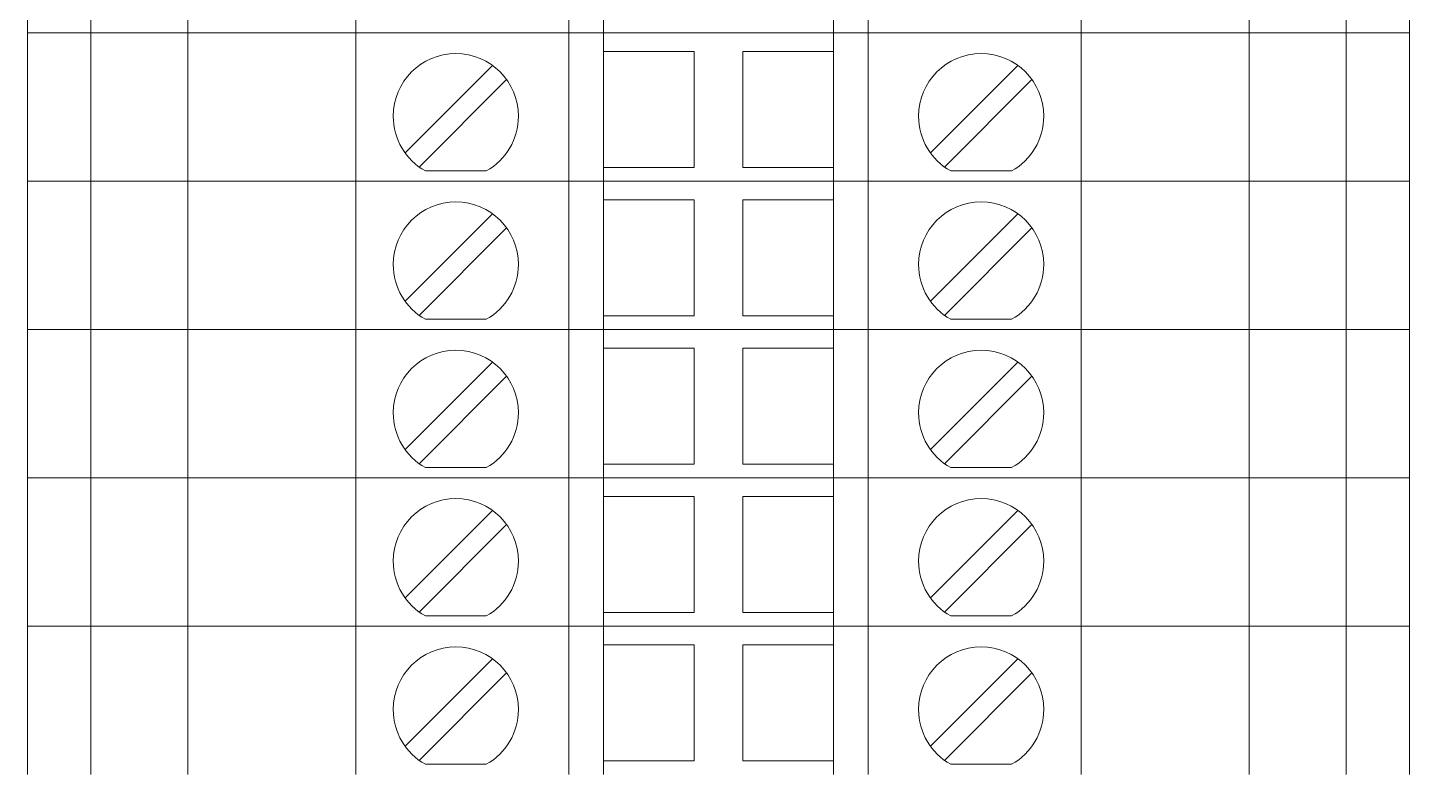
# Model space of a CAD drawing. Header units: millimetres. Extents: x 1880 to 4113, y 771 to 2990.
# Drawn here: x 2250.67 to 2298.67, y 2466.94 to 2492.69 of the extents above; entities that cross this region are included whole.
import ezdxf

# ---------------------------------------------------------------- set-up
doc = ezdxf.new("R2010")
doc.units = ezdxf.units.MM
doc.layers.add('000-PI-ORMAR', color=2, linetype='Continuous')

msp = doc.modelspace()

# ---------------------------------------------------------------- linework, layer by layer
at = {"layer": '000-PI-ORMAR', "color": 0, "linetype": 'ByBlock', "lineweight": 0}
for p, q in [((2250.672, 2492.513), (2250.672, 2497.663)), ((2252.872, 2492.513), (2252.872, 2497.663)), ((2256.233, 2492.513), (2256.233, 2497.663)), ((2262.072, 2492.513), (2262.072, 2497.663)), ((2269.472, 2492.513), (2269.472, 2497.663)), ((2270.672, 2492.513), (2270.672, 2497.663)), ((2278.672, 2492.513), (2278.672, 2497.663)), ((2279.872, 2492.513), (2279.872, 2497.663)), ((2287.272, 2492.513), (2287.272, 2497.663)), ((2293.111, 2492.513), (2293.111, 2497.663)), ((2296.472, 2492.513), (2296.472, 2497.663)), ((2298.672, 2492.513), (2298.672, 2497.663)), ((2250.672, 2492.513), (2250.672, 2492.513)), ((2250.672, 2492.513), (2251.355, 2492.513)), ((2250.672, 2492.513), (2250.672, 2492.513)), ((2250.672, 2492.513), (2251.355, 2492.513)), ((2250.672, 2487.363), (2250.672, 2492.513)), ((2251.672, 2492.513), (2251.355, 2492.513)), ((2251.672, 2492.513), (2251.355, 2492.513)), ((2252.872, 2492.513), (2251.672, 2492.513)), ((2251.672, 2492.513), (2251.672, 2492.513)), ((2251.672, 2492.513), (2251.672, 2492.513)), ((2252.872, 2492.513), (2251.672, 2492.513)), ((2252.172, 2492.513), (2252.172, 2492.513)), ((2254.464, 2492.513), (2252.872, 2492.513)), ((2252.872, 2492.513), (2252.872, 2492.513)), ((2252.872, 2492.513), (2252.872, 2492.513)), ((2254.464, 2492.513), (2252.872, 2492.513)), ((2252.872, 2487.363), (2252.872, 2492.513)), ((2256.606, 2492.513), (2254.464, 2492.513)), ((2256.606, 2492.513), (2254.464, 2492.513)), ((2254.922, 2492.513), (2254.922, 2492.513)), ((2254.922, 2492.513), (2254.922, 2492.513)), ((2256.233, 2487.363), (2256.233, 2492.513)), ((2256.606, 2492.513), (2256.99, 2492.513)), ((2256.99, 2492.513), (2256.606, 2492.513)), ((2256.99, 2492.513), (2259.498, 2492.513)), ((2259.498, 2492.513), (2256.99, 2492.513)), ((2257.472, 2492.513), (2257.472, 2492.513)), ((2257.472, 2492.513), (2257.472, 2492.513)), ((2258.372, 2492.513), (2258.372, 2492.513)), ((2258.372, 2492.513), (2258.372, 2492.513)), ((2258.672, 2492.513), (2258.672, 2492.513)), ((2262.072, 2492.513), (2259.498, 2492.513)), ((2262.072, 2492.513), (2259.498, 2492.513)), ((2269.472, 2492.513), (2262.072, 2492.513)), ((2269.472, 2492.513), (2262.072, 2492.513)), ((2262.072, 2487.363), (2262.072, 2492.513)), ((2270.672, 2492.513), (2269.472, 2492.513)), ((2270.672, 2492.513), (2269.472, 2492.513)), ((2269.472, 2487.363), (2269.472, 2492.513)), ((2278.672, 2492.513), (2270.672, 2492.513)), ((2270.672, 2492.513), (2270.672, 2492.513)), ((2270.672, 2492.513), (2270.672, 2492.513)), ((2278.672, 2492.513), (2270.672, 2492.513)), ((2270.672, 2487.363), (2270.672, 2492.513)), ((2279.872, 2492.513), (2278.672, 2492.513)), ((2278.672, 2492.513), (2278.672, 2492.513)), ((2278.672, 2492.513), (2278.672, 2492.513)), ((2279.872, 2492.513), (2278.672, 2492.513)), ((2278.672, 2487.363), (2278.672, 2492.513)), ((2287.272, 2492.513), (2279.872, 2492.513)), ((2287.272, 2492.513), (2279.872, 2492.513)), ((2279.872, 2487.363), (2279.872, 2492.513)), ((2284.472, 2492.513), (2284.472, 2492.513)), ((2284.472, 2492.513), (2284.472, 2492.513)), ((2289.846, 2492.513), (2287.272, 2492.513)), ((2289.846, 2492.513), (2287.272, 2492.513)), ((2287.272, 2487.363), (2287.272, 2492.513)), ((2289.522, 2492.513), (2289.522, 2492.513)), ((2289.522, 2492.513), (2289.522, 2492.513)), ((2289.846, 2492.513), (2292.354, 2492.513)), ((2292.354, 2492.513), (2289.846, 2492.513)), ((2290.672, 2492.513), (2290.672, 2492.513)), ((2292.172, 2492.513), (2292.172, 2492.513)), ((2292.172, 2492.513), (2292.172, 2492.513)), ((2292.354, 2492.513), (2292.738, 2492.513)), ((2292.738, 2492.513), (2292.354, 2492.513)), ((2294.88, 2492.513), (2292.738, 2492.513)), ((2294.88, 2492.513), (2292.738, 2492.513)), ((2293.111, 2487.363), (2293.111, 2492.513)), ((2294.422, 2492.513), (2294.422, 2492.513)), ((2294.422, 2492.513), (2294.422, 2492.513)), ((2296.472, 2492.513), (2294.88, 2492.513)), ((2296.472, 2492.513), (2294.88, 2492.513)), ((2296.472, 2492.513), (2298.672, 2492.513)), ((2296.472, 2492.513), (2296.472, 2492.513)), ((2296.472, 2492.513), (2296.472, 2492.513)), ((2296.472, 2492.513), (2298.672, 2492.513)), ((2296.472, 2487.363), (2296.472, 2492.513)), ((2298.672, 2492.513), (2298.672, 2492.513)), ((2298.672, 2492.513), (2298.672, 2492.513)), ((2298.672, 2487.363), (2298.672, 2492.513)), ((2270.672, 2491.863), (2270.672, 2491.863)), ((2270.672, 2491.863), (2273.822, 2491.863)), ((2273.822, 2491.863), (2273.822, 2487.838)), ((2273.822, 2491.863), (2273.822, 2491.863)), ((2275.522, 2491.863), (2278.672, 2491.863)), ((2275.522, 2487.838), (2275.522, 2491.863)), ((2275.522, 2491.863), (2275.522, 2491.863)), ((2278.672, 2491.863), (2278.672, 2491.863)), ((2266.817, 2491.379), (2263.782, 2488.343)), ((2266.817, 2491.379), (2266.817, 2491.379)), ((2285.067, 2491.379), (2282.032, 2488.343)), ((2285.067, 2491.379), (2285.067, 2491.379)), ((2264.276, 2487.848), (2267.312, 2490.884)), ((2267.312, 2490.884), (2267.312, 2490.884)), ((2269.472, 2488.313), (2269.472, 2490.913)), ((2269.472, 2490.913), (2269.472, 2490.913)), ((2279.872, 2490.913), (2279.872, 2490.913)), ((2279.872, 2488.313), (2279.872, 2490.913)), ((2282.526, 2487.848), (2285.562, 2490.884)), ((2285.562, 2490.884), (2285.562, 2490.884)), ((2263.782, 2488.343), (2263.782, 2488.343)), ((2282.032, 2488.343), (2282.032, 2488.343)), ((2264.276, 2487.848), (2264.276, 2487.848)), ((2269.472, 2488.313), (2269.472, 2488.313)), ((2279.872, 2488.313), (2279.872, 2488.313)), ((2282.526, 2487.848), (2282.526, 2487.848)), ((2250.672, 2487.363), (2250.672, 2487.363)), ((2250.672, 2487.363), (2251.355, 2487.363)), ((2250.672, 2487.363), (2250.672, 2487.363)), ((2250.672, 2487.363), (2251.355, 2487.363)), ((2250.672, 2482.213), (2250.672, 2487.363)), ((2251.672, 2487.363), (2251.355, 2487.363)), ((2251.672, 2487.363), (2251.355, 2487.363)), ((2252.872, 2487.363), (2251.672, 2487.363)), ((2251.672, 2487.363), (2251.672, 2487.363)), ((2251.672, 2487.363), (2251.672, 2487.363)), ((2252.872, 2487.363), (2251.672, 2487.363)), ((2252.172, 2487.363), (2252.172, 2487.363)), ((2254.464, 2487.363), (2252.872, 2487.363)), ((2252.872, 2487.363), (2252.872, 2487.363)), ((2252.872, 2487.363), (2252.872, 2487.363)), ((2254.464, 2487.363), (2252.872, 2487.363)), ((2252.872, 2482.213), (2252.872, 2487.363)), ((2256.606, 2487.363), (2254.464, 2487.363)), ((2256.606, 2487.363), (2254.464, 2487.363)), ((2254.922, 2487.363), (2254.922, 2487.363)), ((2254.922, 2487.363), (2254.922, 2487.363)), ((2256.233, 2482.213), (2256.233, 2487.363)), ((2256.606, 2487.363), (2256.99, 2487.363)), ((2256.99, 2487.363), (2256.606, 2487.363)), ((2256.99, 2487.363), (2259.498, 2487.363)), ((2259.498, 2487.363), (2256.99, 2487.363)), ((2257.472, 2487.363), (2257.472, 2487.363)), ((2257.472, 2487.363), (2257.472, 2487.363)), ((2258.372, 2487.363), (2258.372, 2487.363)), ((2258.372, 2487.363), (2258.372, 2487.363)), ((2258.672, 2487.363), (2258.672, 2487.363)), ((2262.072, 2487.363), (2259.498, 2487.363)), ((2262.072, 2487.363), (2259.498, 2487.363)), ((2269.472, 2487.363), (2262.072, 2487.363)), ((2269.472, 2487.363), (2262.072, 2487.363)), ((2262.072, 2482.213), (2262.072, 2487.363)), ((2264.488, 2487.713), (2264.488, 2487.713)), ((2264.488, 2487.713), (2266.606, 2487.713)), ((2266.606, 2487.713), (2266.606, 2487.713)), ((2270.672, 2487.363), (2269.472, 2487.363)), ((2270.672, 2487.363), (2269.472, 2487.363)), ((2269.472, 2482.213), (2269.472, 2487.363)), ((2270.672, 2487.838), (2270.672, 2487.838)), ((2273.822, 2487.838), (2270.672, 2487.838)), ((2278.672, 2487.363), (2270.672, 2487.363)), ((2270.672, 2487.363), (2270.672, 2487.363)), ((2270.672, 2487.363), (2270.672, 2487.363)), ((2278.672, 2487.363), (2270.672, 2487.363)), ((2270.672, 2482.213), (2270.672, 2487.363)), ((2273.822, 2487.838), (2273.822, 2487.838)), ((2278.672, 2487.838), (2275.522, 2487.838)), ((2275.522, 2487.838), (2275.522, 2487.838)), ((2278.672, 2487.838), (2278.672, 2487.838)), ((2279.872, 2487.363), (2278.672, 2487.363)), ((2278.672, 2487.363), (2278.672, 2487.363)), ((2278.672, 2487.363), (2278.672, 2487.363)), ((2279.872, 2487.363), (2278.672, 2487.363)), ((2278.672, 2482.213), (2278.672, 2487.363)), ((2287.272, 2487.363), (2279.872, 2487.363)), ((2287.272, 2487.363), (2279.872, 2487.363)), ((2279.872, 2482.213), (2279.872, 2487.363)), ((2282.738, 2487.713), (2282.738, 2487.713)), ((2282.738, 2487.713), (2284.856, 2487.713)), ((2284.472, 2487.363), (2284.472, 2487.363)), ((2284.472, 2487.363), (2284.472, 2487.363)), ((2284.856, 2487.713), (2284.856, 2487.713)), ((2289.846, 2487.363), (2287.272, 2487.363)), ((2289.846, 2487.363), (2287.272, 2487.363)), ((2287.272, 2482.213), (2287.272, 2487.363)), ((2289.522, 2487.363), (2289.522, 2487.363)), ((2289.522, 2487.363), (2289.522, 2487.363)), ((2289.846, 2487.363), (2292.354, 2487.363)), ((2292.354, 2487.363), (2289.846, 2487.363)), ((2290.672, 2487.363), (2290.672, 2487.363)), ((2292.172, 2487.363), (2292.172, 2487.363)), ((2292.172, 2487.363), (2292.172, 2487.363)), ((2292.354, 2487.363), (2292.738, 2487.363)), ((2292.738, 2487.363), (2292.354, 2487.363)), ((2294.88, 2487.363), (2292.738, 2487.363)), ((2294.88, 2487.363), (2292.738, 2487.363)), ((2293.111, 2482.213), (2293.111, 2487.363)), ((2294.422, 2487.363), (2294.422, 2487.363)), ((2294.422, 2487.363), (2294.422, 2487.363)), ((2296.472, 2487.363), (2294.88, 2487.363)), ((2296.472, 2487.363), (2294.88, 2487.363)), ((2296.472, 2487.363), (2298.672, 2487.363)), ((2296.472, 2487.363), (2296.472, 2487.363)), ((2296.472, 2487.363), (2296.472, 2487.363)), ((2296.472, 2487.363), (2298.672, 2487.363)), ((2296.472, 2482.213), (2296.472, 2487.363)), ((2298.672, 2487.363), (2298.672, 2487.363)), ((2298.672, 2487.363), (2298.672, 2487.363)), ((2298.672, 2482.213), (2298.672, 2487.363)), ((2270.672, 2486.713), (2270.672, 2486.713)), ((2270.672, 2486.713), (2273.822, 2486.713)), ((2273.822, 2486.713), (2273.822, 2482.688)), ((2273.822, 2486.713), (2273.822, 2486.713)), ((2275.522, 2486.713), (2278.672, 2486.713)), ((2275.522, 2482.688), (2275.522, 2486.713)), ((2275.522, 2486.713), (2275.522, 2486.713)), ((2278.672, 2486.713), (2278.672, 2486.713)), ((2266.817, 2486.229), (2263.782, 2483.193)), ((2266.817, 2486.229), (2266.817, 2486.229)), ((2285.067, 2486.229), (2282.032, 2483.193)), ((2285.067, 2486.229), (2285.067, 2486.229)), ((2264.276, 2482.698), (2267.312, 2485.734)), ((2267.312, 2485.734), (2267.312, 2485.734)), ((2269.472, 2483.163), (2269.472, 2485.763)), ((2269.472, 2485.763), (2269.472, 2485.763)), ((2279.872, 2485.763), (2279.872, 2485.763)), ((2279.872, 2483.163), (2279.872, 2485.763)), ((2282.526, 2482.698), (2285.562, 2485.734)), ((2285.562, 2485.734), (2285.562, 2485.734)), ((2263.782, 2483.193), (2263.782, 2483.193)), ((2269.472, 2483.163), (2269.472, 2483.163)), ((2279.872, 2483.163), (2279.872, 2483.163)), ((2282.032, 2483.193), (2282.032, 2483.193)), ((2264.276, 2482.698), (2264.276, 2482.698)), ((2264.488, 2482.563), (2264.488, 2482.563)), ((2264.488, 2482.563), (2266.606, 2482.563)), ((2266.606, 2482.563), (2266.606, 2482.563)), ((2270.672, 2482.688), (2270.672, 2482.688)), ((2273.822, 2482.688), (2270.672, 2482.688)), ((2273.822, 2482.688), (2273.822, 2482.688)), ((2278.672, 2482.688), (2275.522, 2482.688)), ((2275.522, 2482.688), (2275.522, 2482.688)), ((2278.672, 2482.688), (2278.672, 2482.688)), ((2282.526, 2482.698), (2282.526, 2482.698)), ((2282.738, 2482.563), (2282.738, 2482.563)), ((2282.738, 2482.563), (2284.856, 2482.563)), ((2284.856, 2482.563), (2284.856, 2482.563)), ((2250.672, 2482.213), (2250.672, 2482.213)), ((2250.672, 2482.213), (2251.355, 2482.213)), ((2250.672, 2482.213), (2250.672, 2482.213)), ((2250.672, 2482.213), (2251.355, 2482.213)), ((2250.672, 2477.063), (2250.672, 2482.213)), ((2251.672, 2482.213), (2251.355, 2482.213)), ((2251.672, 2482.213), (2251.355, 2482.213)), ((2252.872, 2482.213), (2251.672, 2482.213)), ((2251.672, 2482.213), (2251.672, 2482.213)), ((2251.672, 2482.213), (2251.672, 2482.213)), ((2252.872, 2482.213), (2251.672, 2482.213)), ((2252.172, 2482.213), (2252.172, 2482.213)), ((2254.464, 2482.213), (2252.872, 2482.213)), ((2252.872, 2482.213), (2252.872, 2482.213)), ((2252.872, 2482.213), (2252.872, 2482.213)), ((2254.464, 2482.213), (2252.872, 2482.213)), ((2252.872, 2477.063), (2252.872, 2482.213)), ((2256.606, 2482.213), (2254.464, 2482.213)), ((2256.606, 2482.213), (2254.464, 2482.213)), ((2254.922, 2482.213), (2254.922, 2482.213)), ((2254.922, 2482.213), (2254.922, 2482.213)), ((2256.233, 2477.063), (2256.233, 2482.213)), ((2256.606, 2482.213), (2256.99, 2482.213)), ((2256.99, 2482.213), (2256.606, 2482.213)), ((2256.99, 2482.213), (2259.498, 2482.213)), ((2259.498, 2482.213), (2256.99, 2482.213)), ((2257.472, 2482.213), (2257.472, 2482.213)), ((2257.472, 2482.213), (2257.472, 2482.213)), ((2258.372, 2482.213), (2258.372, 2482.213)), ((2258.372, 2482.213), (2258.372, 2482.213)), ((2258.672, 2482.213), (2258.672, 2482.213)), ((2262.072, 2482.213), (2259.498, 2482.213)), ((2262.072, 2482.213), (2259.498, 2482.213)), ((2269.472, 2482.213), (2262.072, 2482.213)), ((2269.472, 2482.213), (2262.072, 2482.213)), ((2262.072, 2477.063), (2262.072, 2482.213)), ((2270.672, 2482.213), (2269.472, 2482.213)), ((2270.672, 2482.213), (2269.472, 2482.213)), ((2269.472, 2477.063), (2269.472, 2482.213)), ((2278.672, 2482.213), (2270.672, 2482.213)), ((2270.672, 2482.213), (2270.672, 2482.213)), ((2270.672, 2482.213), (2270.672, 2482.213)), ((2278.672, 2482.213), (2270.672, 2482.213)), ((2270.672, 2477.063), (2270.672, 2482.213)), ((2279.872, 2482.213), (2278.672, 2482.213)), ((2278.672, 2482.213), (2278.672, 2482.213)), ((2278.672, 2482.213), (2278.672, 2482.213)), ((2279.872, 2482.213), (2278.672, 2482.213)), ((2278.672, 2477.063), (2278.672, 2482.213)), ((2287.272, 2482.213), (2279.872, 2482.213)), ((2287.272, 2482.213), (2279.872, 2482.213)), ((2279.872, 2477.063), (2279.872, 2482.213)), ((2284.472, 2482.213), (2284.472, 2482.213)), ((2284.472, 2482.213), (2284.472, 2482.213)), ((2289.846, 2482.213), (2287.272, 2482.213)), ((2289.846, 2482.213), (2287.272, 2482.213)), ((2287.272, 2477.063), (2287.272, 2482.213)), ((2289.522, 2482.213), (2289.522, 2482.213)), ((2289.522, 2482.213), (2289.522, 2482.213)), ((2289.846, 2482.213), (2292.354, 2482.213)), ((2292.354, 2482.213), (2289.846, 2482.213)), ((2290.672, 2482.213), (2290.672, 2482.213)), ((2292.172, 2482.213), (2292.172, 2482.213)), ((2292.172, 2482.213), (2292.172, 2482.213)), ((2292.354, 2482.213), (2292.738, 2482.213)), ((2292.738, 2482.213), (2292.354, 2482.213)), ((2294.88, 2482.213), (2292.738, 2482.213)), ((2294.88, 2482.213), (2292.738, 2482.213)), ((2293.111, 2477.063), (2293.111, 2482.213)), ((2294.422, 2482.213), (2294.422, 2482.213)), ((2294.422, 2482.213), (2294.422, 2482.213)), ((2296.472, 2482.213), (2294.88, 2482.213)), ((2296.472, 2482.213), (2294.88, 2482.213)), ((2296.472, 2482.213), (2298.672, 2482.213)), ((2296.472, 2482.213), (2296.472, 2482.213)), ((2296.472, 2482.213), (2296.472, 2482.213)), ((2296.472, 2482.213), (2298.672, 2482.213)), ((2296.472, 2477.063), (2296.472, 2482.213)), ((2298.672, 2482.213), (2298.672, 2482.213)), ((2298.672, 2482.213), (2298.672, 2482.213)), ((2298.672, 2477.063), (2298.672, 2482.213)), ((2270.672, 2481.563), (2270.672, 2481.563)), ((2270.672, 2481.563), (2273.822, 2481.563)), ((2273.822, 2481.563), (2273.822, 2477.538)), ((2273.822, 2481.563), (2273.822, 2481.563)), ((2275.522, 2481.563), (2278.672, 2481.563)), ((2275.522, 2477.538), (2275.522, 2481.563)), ((2275.522, 2481.563), (2275.522, 2481.563)), ((2278.672, 2481.563), (2278.672, 2481.563)), ((2266.817, 2481.079), (2263.782, 2478.043)), ((2266.817, 2481.079), (2266.817, 2481.079)), ((2285.067, 2481.079), (2282.032, 2478.043)), ((2285.067, 2481.079), (2285.067, 2481.079)), ((2264.276, 2477.548), (2267.312, 2480.584)), ((2267.312, 2480.584), (2267.312, 2480.584)), ((2269.472, 2478.013), (2269.472, 2480.613)), ((2269.472, 2480.613), (2269.472, 2480.613)), ((2279.872, 2480.613), (2279.872, 2480.613)), ((2279.872, 2478.013), (2279.872, 2480.613)), ((2282.526, 2477.548), (2285.562, 2480.584)), ((2285.562, 2480.584), (2285.562, 2480.584)), ((2263.782, 2478.043), (2263.782, 2478.043)), ((2269.472, 2478.013), (2269.472, 2478.013)), ((2279.872, 2478.013), (2279.872, 2478.013)), ((2282.032, 2478.043), (2282.032, 2478.043)), ((2264.276, 2477.548), (2264.276, 2477.548)), ((2264.488, 2477.413), (2264.488, 2477.413)), ((2264.488, 2477.413), (2266.606, 2477.413)), ((2266.606, 2477.413), (2266.606, 2477.413)), ((2270.672, 2477.538), (2270.672, 2477.538)), ((2273.822, 2477.538), (2270.672, 2477.538)), ((2273.822, 2477.538), (2273.822, 2477.538)), ((2278.672, 2477.538), (2275.522, 2477.538)), ((2275.522, 2477.538), (2275.522, 2477.538)), ((2278.672, 2477.538), (2278.672, 2477.538)), ((2282.526, 2477.548), (2282.526, 2477.548)), ((2282.738, 2477.413), (2282.738, 2477.413)), ((2282.738, 2477.413), (2284.856, 2477.413)), ((2284.856, 2477.413), (2284.856, 2477.413)), ((2250.672, 2477.063), (2250.672, 2477.063)), ((2250.672, 2477.063), (2251.355, 2477.063)), ((2250.672, 2477.063), (2250.672, 2477.063)), ((2250.672, 2477.063), (2251.355, 2477.063)), ((2250.672, 2471.913), (2250.672, 2477.063)), ((2251.672, 2477.063), (2251.355, 2477.063)), ((2251.672, 2477.063), (2251.355, 2477.063)), ((2252.872, 2477.063), (2251.672, 2477.063)), ((2251.672, 2477.063), (2251.672, 2477.063)), ((2251.672, 2477.063), (2251.672, 2477.063)), ((2252.872, 2477.063), (2251.672, 2477.063)), ((2252.172, 2477.063), (2252.172, 2477.063)), ((2254.464, 2477.063), (2252.872, 2477.063)), ((2252.872, 2477.063), (2252.872, 2477.063)), ((2252.872, 2477.063), (2252.872, 2477.063)), ((2254.464, 2477.063), (2252.872, 2477.063)), ((2252.872, 2471.913), (2252.872, 2477.063)), ((2256.606, 2477.063), (2254.464, 2477.063)), ((2256.606, 2477.063), (2254.464, 2477.063)), ((2254.922, 2477.063), (2254.922, 2477.063)), ((2254.922, 2477.063), (2254.922, 2477.063)), ((2256.233, 2471.913), (2256.233, 2477.063)), ((2256.606, 2477.063), (2256.99, 2477.063)), ((2256.99, 2477.063), (2256.606, 2477.063)), ((2256.99, 2477.063), (2259.498, 2477.063)), ((2259.498, 2477.063), (2256.99, 2477.063)), ((2257.472, 2477.063), (2257.472, 2477.063)), ((2257.472, 2477.063), (2257.472, 2477.063)), ((2258.372, 2477.063), (2258.372, 2477.063)), ((2258.372, 2477.063), (2258.372, 2477.063)), ((2258.672, 2477.063), (2258.672, 2477.063)), ((2262.072, 2477.063), (2259.498, 2477.063)), ((2262.072, 2477.063), (2259.498, 2477.063)), ((2269.472, 2477.063), (2262.072, 2477.063)), ((2269.472, 2477.063), (2262.072, 2477.063)), ((2262.072, 2471.913), (2262.072, 2477.063)), ((2270.672, 2477.063), (2269.472, 2477.063)), ((2270.672, 2477.063), (2269.472, 2477.063)), ((2269.472, 2471.913), (2269.472, 2477.063)), ((2278.672, 2477.063), (2270.672, 2477.063)), ((2270.672, 2477.063), (2270.672, 2477.063)), ((2270.672, 2477.063), (2270.672, 2477.063)), ((2278.672, 2477.063), (2270.672, 2477.063)), ((2270.672, 2471.913), (2270.672, 2477.063)), ((2279.872, 2477.063), (2278.672, 2477.063)), ((2278.672, 2477.063), (2278.672, 2477.063)), ((2278.672, 2477.063), (2278.672, 2477.063)), ((2279.872, 2477.063), (2278.672, 2477.063)), ((2278.672, 2471.913), (2278.672, 2477.063)), ((2287.272, 2477.063), (2279.872, 2477.063)), ((2287.272, 2477.063), (2279.872, 2477.063)), ((2279.872, 2471.913), (2279.872, 2477.063)), ((2284.472, 2477.063), (2284.472, 2477.063)), ((2284.472, 2477.063), (2284.472, 2477.063)), ((2289.846, 2477.063), (2287.272, 2477.063)), ((2289.846, 2477.063), (2287.272, 2477.063)), ((2287.272, 2471.913), (2287.272, 2477.063)), ((2289.522, 2477.063), (2289.522, 2477.063)), ((2289.522, 2477.063), (2289.522, 2477.063)), ((2289.846, 2477.063), (2292.354, 2477.063)), ((2292.354, 2477.063), (2289.846, 2477.063)), ((2290.672, 2477.063), (2290.672, 2477.063)), ((2292.172, 2477.063), (2292.172, 2477.063)), ((2292.172, 2477.063), (2292.172, 2477.063)), ((2292.354, 2477.063), (2292.738, 2477.063)), ((2292.738, 2477.063), (2292.354, 2477.063)), ((2294.88, 2477.063), (2292.738, 2477.063)), ((2294.88, 2477.063), (2292.738, 2477.063)), ((2293.111, 2471.913), (2293.111, 2477.063)), ((2294.422, 2477.063), (2294.422, 2477.063)), ((2294.422, 2477.063), (2294.422, 2477.063)), ((2296.472, 2477.063), (2294.88, 2477.063)), ((2296.472, 2477.063), (2294.88, 2477.063)), ((2296.472, 2477.063), (2298.672, 2477.063)), ((2296.472, 2477.063), (2296.472, 2477.063)), ((2296.472, 2477.063), (2296.472, 2477.063)), ((2296.472, 2477.063), (2298.672, 2477.063)), ((2296.472, 2471.913), (2296.472, 2477.063)), ((2298.672, 2477.063), (2298.672, 2477.063)), ((2298.672, 2477.063), (2298.672, 2477.063)), ((2298.672, 2471.913), (2298.672, 2477.063)), ((2270.672, 2476.413), (2270.672, 2476.413)), ((2270.672, 2476.413), (2273.822, 2476.413)), ((2273.822, 2476.413), (2273.822, 2472.388)), ((2273.822, 2476.413), (2273.822, 2476.413)), ((2275.522, 2476.413), (2278.672, 2476.413)), ((2275.522, 2472.388), (2275.522, 2476.413)), ((2275.522, 2476.413), (2275.522, 2476.413)), ((2278.672, 2476.413), (2278.672, 2476.413)), ((2266.817, 2475.929), (2263.782, 2472.893)), ((2266.817, 2475.929), (2266.817, 2475.929)), ((2285.067, 2475.929), (2282.032, 2472.893)), ((2285.067, 2475.929), (2285.067, 2475.929)), ((2264.276, 2472.398), (2267.312, 2475.434)), ((2267.312, 2475.434), (2267.312, 2475.434)), ((2269.472, 2472.863), (2269.472, 2475.463)), ((2269.472, 2475.463), (2269.472, 2475.463)), ((2279.872, 2475.463), (2279.872, 2475.463)), ((2279.872, 2472.863), (2279.872, 2475.463)), ((2282.526, 2472.398), (2285.562, 2475.434)), ((2285.562, 2475.434), (2285.562, 2475.434)), ((2263.782, 2472.893), (2263.782, 2472.893)), ((2269.472, 2472.863), (2269.472, 2472.863)), ((2279.872, 2472.863), (2279.872, 2472.863)), ((2282.032, 2472.893), (2282.032, 2472.893)), ((2264.276, 2472.398), (2264.276, 2472.398)), ((2264.488, 2472.263), (2264.488, 2472.263)), ((2264.488, 2472.263), (2266.606, 2472.263)), ((2266.606, 2472.263), (2266.606, 2472.263)), ((2270.672, 2472.388), (2270.672, 2472.388)), ((2273.822, 2472.388), (2270.672, 2472.388)), ((2273.822, 2472.388), (2273.822, 2472.388)), ((2278.672, 2472.388), (2275.522, 2472.388)), ((2275.522, 2472.388), (2275.522, 2472.388)), ((2278.672, 2472.388), (2278.672, 2472.388)), ((2282.526, 2472.398), (2282.526, 2472.398)), ((2282.738, 2472.263), (2282.738, 2472.263)), ((2282.738, 2472.263), (2284.856, 2472.263)), ((2284.856, 2472.263), (2284.856, 2472.263)), ((2250.672, 2471.913), (2250.672, 2471.913)), ((2250.672, 2471.913), (2251.355, 2471.913)), ((2250.672, 2471.913), (2250.672, 2471.913)), ((2250.672, 2471.913), (2251.355, 2471.913)), ((2250.672, 2466.763), (2250.672, 2471.913)), ((2251.672, 2471.913), (2251.355, 2471.913)), ((2251.672, 2471.913), (2251.355, 2471.913)), ((2252.872, 2471.913), (2251.672, 2471.913)), ((2251.672, 2471.913), (2251.672, 2471.913)), ((2251.672, 2471.913), (2251.672, 2471.913)), ((2252.872, 2471.913), (2251.672, 2471.913)), ((2252.172, 2471.913), (2252.172, 2471.913)), ((2254.464, 2471.913), (2252.872, 2471.913)), ((2252.872, 2471.913), (2252.872, 2471.913)), ((2252.872, 2471.913), (2252.872, 2471.913)), ((2254.464, 2471.913), (2252.872, 2471.913)), ((2252.872, 2466.763), (2252.872, 2471.913)), ((2256.606, 2471.913), (2254.464, 2471.913)), ((2256.606, 2471.913), (2254.464, 2471.913)), ((2254.922, 2471.913), (2254.922, 2471.913)), ((2254.922, 2471.913), (2254.922, 2471.913)), ((2256.233, 2466.763), (2256.233, 2471.913)), ((2256.606, 2471.913), (2256.99, 2471.913)), ((2256.99, 2471.913), (2256.606, 2471.913)), ((2256.99, 2471.913), (2259.498, 2471.913)), ((2259.498, 2471.913), (2256.99, 2471.913)), ((2257.472, 2471.913), (2257.472, 2471.913)), ((2257.472, 2471.913), (2257.472, 2471.913)), ((2258.372, 2471.913), (2258.372, 2471.913)), ((2258.372, 2471.913), (2258.372, 2471.913)), ((2258.672, 2471.913), (2258.672, 2471.913)), ((2262.072, 2471.913), (2259.498, 2471.913)), ((2262.072, 2471.913), (2259.498, 2471.913)), ((2269.472, 2471.913), (2262.072, 2471.913)), ((2269.472, 2471.913), (2262.072, 2471.913)), ((2262.072, 2466.763), (2262.072, 2471.913)), ((2270.672, 2471.913), (2269.472, 2471.913)), ((2270.672, 2471.913), (2269.472, 2471.913)), ((2269.472, 2466.763), (2269.472, 2471.913)), ((2278.672, 2471.913), (2270.672, 2471.913)), ((2270.672, 2471.913), (2270.672, 2471.913)), ((2270.672, 2471.913), (2270.672, 2471.913)), ((2278.672, 2471.913), (2270.672, 2471.913)), ((2270.672, 2466.763), (2270.672, 2471.913)), ((2279.872, 2471.913), (2278.672, 2471.913)), ((2278.672, 2471.913), (2278.672, 2471.913)), ((2278.672, 2471.913), (2278.672, 2471.913)), ((2279.872, 2471.913), (2278.672, 2471.913)), ((2278.672, 2466.763), (2278.672, 2471.913)), ((2287.272, 2471.913), (2279.872, 2471.913)), ((2287.272, 2471.913), (2279.872, 2471.913)), ((2279.872, 2466.763), (2279.872, 2471.913)), ((2284.472, 2471.913), (2284.472, 2471.913)), ((2284.472, 2471.913), (2284.472, 2471.913)), ((2289.846, 2471.913), (2287.272, 2471.913)), ((2289.846, 2471.913), (2287.272, 2471.913)), ((2287.272, 2466.763), (2287.272, 2471.913)), ((2289.522, 2471.913), (2289.522, 2471.913)), ((2289.522, 2471.913), (2289.522, 2471.913)), ((2289.846, 2471.913), (2292.354, 2471.913)), ((2292.354, 2471.913), (2289.846, 2471.913)), ((2290.672, 2471.913), (2290.672, 2471.913)), ((2292.172, 2471.913), (2292.172, 2471.913)), ((2292.172, 2471.913), (2292.172, 2471.913)), ((2292.354, 2471.913), (2292.738, 2471.913)), ((2292.738, 2471.913), (2292.354, 2471.913)), ((2294.88, 2471.913), (2292.738, 2471.913)), ((2294.88, 2471.913), (2292.738, 2471.913)), ((2293.111, 2466.763), (2293.111, 2471.913)), ((2294.422, 2471.913), (2294.422, 2471.913)), ((2294.422, 2471.913), (2294.422, 2471.913)), ((2296.472, 2471.913), (2294.88, 2471.913)), ((2296.472, 2471.913), (2294.88, 2471.913)), ((2296.472, 2471.913), (2298.672, 2471.913)), ((2296.472, 2471.913), (2296.472, 2471.913)), ((2296.472, 2471.913), (2296.472, 2471.913)), ((2296.472, 2471.913), (2298.672, 2471.913)), ((2296.472, 2466.763), (2296.472, 2471.913)), ((2298.672, 2471.913), (2298.672, 2471.913)), ((2298.672, 2471.913), (2298.672, 2471.913)), ((2298.672, 2466.763), (2298.672, 2471.913)), ((2270.672, 2471.263), (2270.672, 2471.263)), ((2270.672, 2471.263), (2273.822, 2471.263)), ((2273.822, 2471.263), (2273.822, 2467.238)), ((2273.822, 2471.263), (2273.822, 2471.263)), ((2275.522, 2471.263), (2278.672, 2471.263)), ((2275.522, 2467.238), (2275.522, 2471.263)), ((2275.522, 2471.263), (2275.522, 2471.263)), ((2278.672, 2471.263), (2278.672, 2471.263)), ((2266.817, 2470.779), (2263.782, 2467.743)), ((2266.817, 2470.779), (2266.817, 2470.779)), ((2285.067, 2470.779), (2282.032, 2467.743)), ((2285.067, 2470.779), (2285.067, 2470.779)), ((2264.276, 2467.248), (2267.312, 2470.284)), ((2267.312, 2470.284), (2267.312, 2470.284)), ((2269.472, 2467.713), (2269.472, 2470.313)), ((2269.472, 2470.313), (2269.472, 2470.313)), ((2279.872, 2470.313), (2279.872, 2470.313)), ((2279.872, 2467.713), (2279.872, 2470.313)), ((2282.526, 2467.248), (2285.562, 2470.284)), ((2285.562, 2470.284), (2285.562, 2470.284)), ((2263.782, 2467.743), (2263.782, 2467.743)), ((2269.472, 2467.713), (2269.472, 2467.713)), ((2279.872, 2467.713), (2279.872, 2467.713)), ((2282.032, 2467.743), (2282.032, 2467.743)), ((2264.276, 2467.248), (2264.276, 2467.248)), ((2270.672, 2467.238), (2270.672, 2467.238)), ((2273.822, 2467.238), (2270.672, 2467.238)), ((2273.822, 2467.238), (2273.822, 2467.238)), ((2278.672, 2467.238), (2275.522, 2467.238)), ((2275.522, 2467.238), (2275.522, 2467.238)), ((2278.672, 2467.238), (2278.672, 2467.238)), ((2282.526, 2467.248), (2282.526, 2467.248)), ((2264.488, 2467.113), (2264.488, 2467.113)), ((2264.488, 2467.113), (2266.606, 2467.113)), ((2266.606, 2467.113), (2266.606, 2467.113)), ((2282.738, 2467.113), (2282.738, 2467.113)), ((2282.738, 2467.113), (2284.856, 2467.113)), ((2284.856, 2467.113), (2284.856, 2467.113))]:
    msp.add_line(p, q, dxfattribs=at)
for centre, start, end in [((2265.547, 2489.613), 360, 180), ((2283.797, 2489.613), 360, 180), ((2265.547, 2489.613), 180, 240.8754), ((2265.547, 2489.613), 299.1246, 360), ((2283.797, 2489.613), 180, 240.8754), ((2283.797, 2489.613), 299.1246, 360), ((2265.547, 2484.463), 360, 180), ((2283.797, 2484.463), 360, 180), ((2265.547, 2484.463), 180, 240.8754), ((2265.547, 2484.463), 299.1246, 360), ((2283.797, 2484.463), 180, 240.8754), ((2283.797, 2484.463), 299.1246, 360), ((2265.547, 2479.313), 360, 180), ((2283.797, 2479.313), 360, 180), ((2265.547, 2479.313), 180, 240.8754), ((2265.547, 2479.313), 299.1246, 360), ((2283.797, 2479.313), 180, 240.8754), ((2283.797, 2479.313), 299.1246, 360), ((2265.547, 2474.163), 360, 180), ((2283.797, 2474.163), 360, 180), ((2265.547, 2474.163), 180, 240.8754), ((2265.547, 2474.163), 299.1246, 360), ((2283.797, 2474.163), 180, 240.8754), ((2283.797, 2474.163), 299.1246, 360), ((2265.547, 2469.013), 360, 180), ((2283.797, 2469.013), 360, 180), ((2265.547, 2469.013), 180, 240.8754), ((2265.547, 2469.013), 299.1246, 360), ((2283.797, 2469.013), 180, 240.8754), ((2283.797, 2469.013), 299.1246, 360)]:
    msp.add_arc(centre, 2.175, start, end, dxfattribs=at)

doc.saveas('drawing.dxf')
